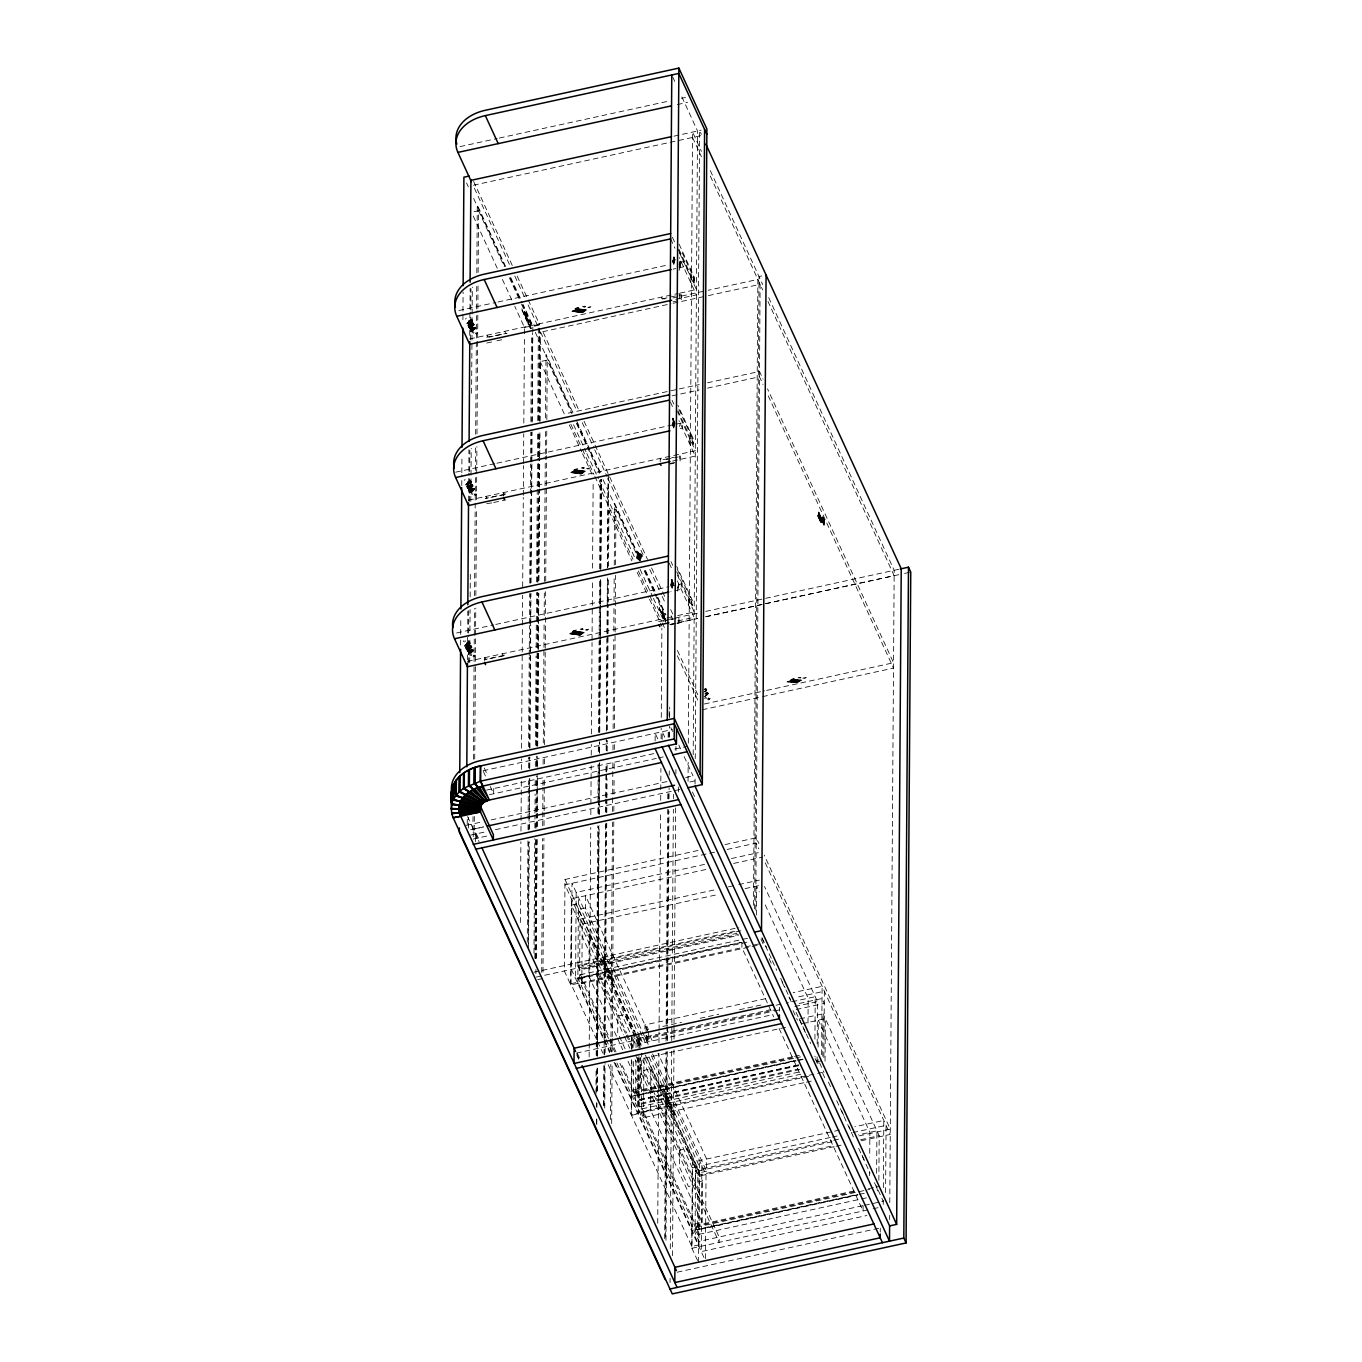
<?xml version="1.0" encoding="UTF-8"?>
<svg xmlns="http://www.w3.org/2000/svg" width="1362" height="1362" viewBox="0 0 1362 1362"><rect width="100%" height="100%" fill="white"/><g stroke="black" fill="none" stroke-linecap="round" stroke-linejoin="round"><path stroke-width="0.75" stroke-dasharray="5 3.75" d="M460.628 645.043L460.697 636.531M460.697 634.403L460.816 617.395M461.752 485.536L461.82 474.912M461.837 472.784L461.956 455.776M462.91 319.661L462.944 313.294M462.961 311.166L463.097 292.03M467.438 659.855L467.626 634.403M467.762 632.87L467.779 611.061M468.681 501.012L468.749 473.159M468.886 471.252L468.903 449.835M469.703 335.273L470.162 288.352M467.217 824.299L467.268 817.932M468.358 662.8L468.545 635.169M468.562 633.041L468.732 609.665M469.481 501.284L469.669 473.67M469.686 471.541L469.839 450.294M470.605 339.785L470.809 312.153M470.809 310.042L470.963 288.778M468.562 828.113L468.63 817.506M469.703 662.63L469.873 639.289M469.924 630.81L470.077 609.597M470.162 596.862L470.35 571.41M470.826 501.403L471.201 448.37M471.592 393.209L471.95 342.288M471.967 340.159L472.325 287.127M473.023 816.655L472.92 829.39L478.215 840.899M473.414 759.298L474.078 663.703M474.095 661.591L474.47 608.473M474.555 595.739L475.202 502.272M475.219 500.143L475.423 472.529M475.44 470.418L475.593 447.042M475.678 434.308L476.547 311.098M476.564 308.97L476.734 283.483M476.819 272.86L477.279 204.896L505.506 266.237M473.244 836.745L473.295 829.135L483.68 826.87M474.317 816.4L474.231 829.152L479.526 840.66M474.725 759.009L475.389 663.379M475.406 661.268L475.781 608.133M475.866 595.381L476.479 508.247M476.53 499.752L476.904 446.634M476.989 433.882L477.858 310.621M477.875 308.493L478.028 285.118M478.13 272.366L478.556 210.735L473.261 211.893M475.508 841.648L475.559 834.021M484.753 661.2L484.787 657.642L485.57 659.361M493.708 788.547L493.674 793.876L490.235 786.419M503.582 496.108L503.599 492.55L504.383 494.27M520.335 922.483L520.897 841.716M520.965 831.092L521.033 822.597M521.05 820.469L521.203 797.093M521.22 794.965L521.323 780.103M521.408 769.462L521.476 758.838M521.544 748.215L522.395 627.082M522.412 624.971L522.616 595.211M522.685 586.716L523.297 497.453M523.314 495.325L523.519 465.583M523.536 463.455L523.74 433.712M523.825 423.088L524.421 335.954M524.438 333.826L524.489 327.459L514.768 306.331M527.247 942.181L527.945 840.184M528.03 829.56L528.081 821.065M528.098 818.937L528.269 795.561M528.286 793.433L528.371 780.681M528.456 767.93L528.524 757.306M528.609 746.682L529.222 657.42M529.239 655.309L529.443 625.55M529.46 623.421L529.682 593.679M529.75 583.055L530.363 495.921M530.363 493.793L530.584 464.05M530.601 461.922L530.805 432.163M530.874 421.539L531.486 334.405M528.303 943.236L528.745 840.592M528.831 829.952L529.188 815.634M529.205 813.506L529.358 790.113M529.375 787.985L529.188 778.928M529.512 768.849L529.324 757.647M529.665 747.585L530.482 593.9M530.55 583.277L531.452 490.269M531.469 488.141L531.606 432.282M531.929 422.22L532.559 332.89M528.507 948.037L529.256 841.835M529.341 829.083L529.392 820.588M529.409 818.46L529.699 778.111M529.767 767.487L529.835 756.863M529.903 748.368L530.754 625.175M530.771 623.047L530.976 593.304M531.061 582.681L531.895 463.727M531.895 461.616L532.116 431.873M532.184 421.25L532.797 334.167M532.814 332.039L532.848 325.671L523.144 304.577M533.989 953.111L534.789 838.549M534.874 827.943L534.96 815.225M534.977 813.097L535.113 794.012M535.164 785.516L535.232 777.038M535.3 766.431L535.368 757.936M535.453 745.218L536.066 656.109M536.134 647.614L536.509 592.47M536.594 581.863L537.241 488.515M537.258 486.387L537.445 458.807M537.462 456.696L537.632 433.354M537.718 420.62L538.365 327.272M534.977 958.15L535.811 839.06M535.879 828.419L535.947 819.907M535.998 811.412L536.117 794.404M536.185 785.891L536.236 777.379M536.305 766.755L536.39 756.114M536.458 745.491L537.122 649.793M537.139 647.665L537.53 592.368M537.598 581.727L538.211 494.542M538.279 486.047L538.467 458.398M538.484 456.27L538.654 430.75M538.739 420.109L539.369 328.668M535.232 958.712L536.066 839.622M536.151 826.853L536.236 814.101M536.253 811.973L536.509 775.812M536.577 765.189L536.645 756.676M536.713 746.035L537.394 650.355M537.394 648.227L537.786 592.93M537.854 582.289L538.518 488.72M538.535 486.592L538.722 458.96M538.739 456.832L538.909 431.311M538.994 420.671L539.658 324.973L532.61 326.522M535.93 973.643L535.964 969.386M536.032 958.763L536.866 839.758M536.951 827.006L537.309 776M537.394 765.376L537.445 756.88M537.513 746.257L538.586 593.253M538.671 580.501L539.318 489.111M539.335 486.983L539.522 459.369M539.539 457.24L539.71 431.737M539.795 421.113L540.203 361.611L547.252 360.079L571.989 413.827M536.253 958.014L537.088 839.213M537.173 826.479L537.258 813.761M537.275 811.633L537.428 788.292M537.445 786.18L537.53 775.574M537.581 767.078L537.667 756.472M537.735 745.865L538.399 650.406M538.416 648.278L538.807 593.117M538.892 580.399L539.522 489.162M539.539 487.051L539.744 457.343M539.761 455.231L539.948 429.762M539.999 421.284L540.629 332.175M541.684 972.349L542.604 838.532M542.706 825.781L542.961 787.542M542.978 785.431L543.046 776.936M543.132 764.184L543.183 755.689M543.285 742.937L543.932 649.487M543.949 647.359L544.102 623.983M544.17 615.488L544.34 590.001M544.408 581.506L545.055 488.039M545.072 485.928L545.277 456.185M545.294 454.057L545.464 430.698M545.549 417.947L545.992 354.222L572.449 411.733M542.978 972.093L543.915 838.209M544.017 825.474L544.102 812.722M544.119 810.594L544.272 787.219M544.289 785.091L544.357 776.595M544.442 763.844L544.494 755.331M544.579 744.708L545.634 591.704M545.719 581.08L546.366 487.579M546.383 485.451L546.588 455.708M546.605 453.58L546.792 428.077M546.843 419.581L547.252 360.079M698.042 850.467L564.975 879.477L564.345 970.953L570.78 984.964L743.431 947.322M570.78 984.964L571.376 898.818L706.776 869.297M596.641 1039.615L570.916 983.704L571.461 905.185L578.527 903.653L638.829 1034.745L638.744 1047.48M577.828 983.415L578.441 897.269M757.034 945.381L581.812 983.568L579.565 978.665L579.974 919.214L716.037 889.556M747.415 938.299L580.45 974.698L580.416 977.439L608.508 1038.491M581.812 983.568L582.238 924.117L579.974 919.214M648.193 1044.399L585.405 907.943L585.49 895.736L649.163 1034.116M616.492 1036.176L588.912 976.248L589.201 934.775L582.153 936.307L626.622 1032.975M589.15 1056.929L590.75 827.415M590.836 814.663L590.904 806.168M590.904 804.04L591.074 780.664M591.091 778.536L591.176 765.784M591.244 755.161L591.329 744.537M591.397 733.914L592.044 642.541M592.044 640.412L592.47 580.91M592.555 568.158L593.168 481.024M595.926 1093.652L596.113 1068.149M596.198 1055.397L597.799 825.883M597.884 813.131L597.952 804.636M597.969 802.507L598.122 779.132M598.139 777.004L598.224 764.252M598.327 751.501L598.378 743.005M598.463 732.381L599.093 640.991M599.11 638.88L599.518 579.378M599.603 568.754L600.216 479.492M596.522 1123.905L596.573 1117.521M596.641 1106.88L596.675 1102.624M596.743 1092.001L596.931 1066.48M596.999 1055.839L598.599 826.172M598.684 813.42L598.786 800.652M598.803 798.524L598.957 775.131M598.974 773.003L599.042 764.508M599.127 751.739L599.178 743.243M599.263 732.603L599.927 636.905M599.944 634.777L600.319 579.48M600.404 568.856L601.017 479.543M596.777 1124.45L596.828 1118.083M596.897 1107.442L596.931 1103.186M597.016 1090.434L597.186 1067.042M597.254 1056.401L597.356 1041.521M597.373 1039.393L598.854 826.734M598.957 813.965L599.042 801.214M599.059 799.085L599.212 775.693M599.229 773.565L599.314 762.941M599.382 752.301L599.45 741.677M599.535 731.036L600.404 605.562M600.421 603.434L600.591 577.914M600.659 569.418L601.272 480.105M597.254 1090.996L597.424 1067.638M597.509 1054.886L597.577 1046.391M597.577 1044.262L599.11 825.474M599.178 814.851L599.263 804.244M599.28 802.116L599.433 778.741M599.45 776.629L599.552 761.75M599.62 753.254L599.689 742.63M599.757 732.007L600.404 640.685M600.421 638.557L600.829 579.071M600.914 568.448L601.527 479.237M603.689 1105.348L603.979 1064.948M604.047 1054.307L604.149 1041.555M604.149 1039.427L605.664 824.64M605.75 811.871L605.835 799.119M605.852 796.991L606.005 773.599M606.022 771.471L606.09 762.958M606.175 750.207L606.243 739.566M606.311 731.071L606.975 635.373M606.992 633.245L607.384 577.948M607.452 567.324L608.082 477.994M603.962 1105.91L604.234 1065.493M604.319 1054.869L604.37 1046.356M604.422 1037.861L605.937 823.074M606.005 812.433L606.09 799.681M606.107 797.553L606.277 774.161M606.294 772.033L606.345 763.52M606.43 750.768L606.516 740.128M606.584 729.504L607.231 635.935M607.248 633.807L607.452 604.03M607.469 601.902L607.656 576.381M607.707 567.869L608.371 474.299M604.745 1108.089L605.051 1063.467M605.137 1052.843L605.222 1040.091M605.239 1037.963L606.737 823.329M606.805 812.705L606.89 799.954M606.907 797.826L607.043 778.706M607.094 770.194L607.163 761.698M607.231 751.075L607.316 740.451M607.384 729.828L608.252 604.439M608.269 602.31L608.456 576.824M608.525 566.183L608.916 510.937L615.964 509.405L638.931 559.305M610.397 1119.547L610.789 1064.335M610.874 1051.583L610.959 1038.831M610.976 1036.72L612.474 822.171M612.542 811.548L612.9 760.575M612.985 749.951L613.036 741.456M613.121 728.704L613.751 639.493M613.802 630.998L614.007 603.383M614.024 601.272L614.177 577.897M614.262 565.145L614.705 503.548L640.276 559.152M611.674 1123.548L612.1 1064.045M612.185 1051.294L612.27 1038.542M612.287 1036.431L613.785 821.797M613.853 811.156L613.922 802.661M613.973 794.165L614.092 777.157M614.16 768.662L614.211 760.166M614.296 749.543L614.347 741.03M614.432 728.278L615.505 575.275M615.573 564.651L615.964 509.405M617.718 1032.805L617.837 1016.035L624.886 1014.486L633.909 1034.098L633.756 1046.85M638.676 1058.087L638.284 1113.265L631.236 1114.814L631.627 1059.636M631.696 1049.012L631.781 1036.295L571.461 905.185M638.948 1056.537L638.54 1113.827L698.859 1244.919L691.811 1246.468L631.491 1115.359L631.9 1058.07M631.951 1049.574L632.036 1036.84M798.507 1065.101L635.662 1100.598L633.415 1095.695L633.67 1058.802M795.629 1060.675L634.845 1095.729L634.862 1092.988L620.817 1062.462M635.662 1100.598L635.952 1058.121M636.037 1047.514L636.071 1041.13L634.573 1037.878M637.671 1057.389L637.314 1107.289L800.839 1071.639M637.739 1046.986L637.791 1038.678L770.262 1009.804M638.999 1048.042L639.101 1035.307M639.953 1058.138L639.578 1112.192L823.789 1072.03M640.021 1047.736L640.055 1043.581L772.526 1014.707M633.449 1089.906L640.498 1088.374L640.719 1057.27M643.528 1117.674L641.264 1112.771L641.689 1053.32L643.937 1058.223L643.528 1117.674L804.312 1082.637M800.873 1074.209L642.149 1108.804L642.132 1111.545L696.544 1229.835L857.328 1194.78M644.907 1029.093L644.941 1024.939L766.21 998.516M648.38 1031.647L648.329 1039.955L647.12 1040.21L647.171 1031.919M695.148 1224.012L702.213 1222.48L650.61 1110.353L650.9 1068.881L643.851 1070.413L695.437 1182.539L702.503 1181.007L650.9 1068.881M655.122 740.877L655.173 733.267L658.731 740.979M660.23 461.973L660.247 458.415L661.047 460.118M657.727 1223.263L658.919 1053.252M658.987 1042.628L659.072 1032.004M659.089 1029.876L660.604 813.114M660.689 800.362L660.74 791.867M660.757 789.739L660.91 768.491M661.115 738.732L661.183 728.108M661.268 717.485L661.881 628.24M662.17 739.345L662.238 731.717L664.894 737.506M664.673 1238.722L665.967 1051.719M666.052 1041.096L666.103 1032.583M666.171 1024.088L667.669 809.454M667.738 798.83L667.806 790.335M668.163 737.2L668.231 728.704M665.49 1237.071L666.767 1052.06M666.869 1039.308L666.954 1026.539M666.971 1024.411L668.47 809.624M668.538 799L668.606 790.488M668.98 737.319L669.031 728.823M669.117 716.054L669.185 707.559M665.967 1240.322L667.278 1051.277M667.363 1040.653L668.963 811.241M669.048 798.507L669.117 787.883M669.219 775.131L669.236 770.892M669.474 736.91L669.559 726.287M669.61 717.791L669.695 707.167M670.053 1282.629L670.087 1278.39M670.291 1248.665L671.67 1051.226M671.738 1040.619L673.356 809.215M673.424 798.609L673.458 794.352M672.522 1255.679L673.969 1049.762M674.037 1039.155L674.003 1025.007M674.02 1022.879L675.654 807.751M675.892 773.786L675.927 769.53M675.927 750.666L675.961 746.427M681.085 294.754L681.306 300.627L681.085 294.754L660.945 299.146L665.218 298.806M679.042 623.098L678.838 617.224L679.042 623.098L670.989 624.852M678.634 791.986L678.685 784.359M688.048 781.362L688.168 762.26M688.304 743.158L692.577 132.114L701.447 151.42M677.289 569.401L691.487 600.267L692.219 605.443L692.254 600.097L676.795 566.507M678.872 409.162L692.611 439.041L693.343 444.199L693.377 438.87L677.918 405.263M679.042 244.036L694.501 277.627L694.467 282.973L693.735 277.797L680.847 249.808M693.19 754.684L697.531 130.973L680.659 94.284M691.811 1246.468L692.356 1167.949L641.791 1058.053M695.063 784.052L695.131 775.574M695.25 758.6L699.625 130.582L701.396 134.429M697.565 1260.514L691.93 1248.273L692.526 1162.127L842.414 1129.456M866.402 1197.862L697.361 1234.704L695.114 1229.801L695.522 1170.35L831.569 1140.692M696.544 1229.835L696.561 1227.094L642.149 1108.804M697.361 1234.704L697.787 1175.236L695.522 1170.35M698.365 1262.268L699.012 1170.792L645.741 1055.039M698.978 1246.724L699.574 1160.594M702.213 1222.48L702.503 1181.007M705.431 1258.624L706.027 1174.589L650.951 1054.886M645.554 1055.55L699.489 1172.784L706.555 1171.252L706.64 1159.045L657.999 1053.337M741.932 942.317L741.898 947.663L773.735 1016.852M753.492 905.27L757.868 279.431L708.172 290.259M754.616 908.812L759.026 276.554L766.074 275.005M755.74 910.174L760.115 284.335L708.342 295.622M756.387 915.009L756.574 886.1L759.247 891.906M779.439 1011.081L779.473 1007.267M807.989 1022.998L808.177 998.227L764.593 903.5M814.936 1039.172L815.225 996.695L786.368 1002.994M817.098 1056.81L817.064 1061.066L814.817 1056.163M817.183 1044.075L817.472 1001.598L764.525 886.509M817.983 1063.569L818.017 1059.432M818.102 1047.055L818.29 1020.206L869.875 1132.333L869.705 1157.104M821.626 1054.665L822.103 986.326L793.127 992.643M822.784 1056.248L823.091 1013.771L800.413 1018.725M823.891 1057.474L824.35 991.23L795.374 997.546M825.049 1061.151L825.338 1018.674L800.601 1024.071M863.082 1205.625L863.048 1210.971L778.162 1026.454M869.569 1175.678L869.603 1171.558M876.549 1186.013L878.013 1193.538M876.634 1173.278L876.924 1130.801L858.366 1134.852M878.865 1180.292L879.188 1135.704L823.091 1013.771M880.227 1232.082L880.261 1228.269M883.223 1204.468L883.24 1200.262M883.342 1187.664L883.802 1120.432L854.825 1126.749M885.589 1192.567L886.066 1125.335L852.935 1132.554M889.658 1219.552L889.675 1215.296M889.778 1202.578L894.187 570.303L767.913 295.877M817.745 516.113L817.864 515.074M817.966 516.59L818.153 515.023M818.375 513.133L818.511 512.061M818.187 517.066L818.443 514.955M818.596 513.61L818.749 512.265M818.409 517.526L818.715 514.887M818.817 514.087L819.005 512.487M818.63 518.003L819.005 514.836M819.039 514.564L819.26 512.691M818.834 518.479L819.498 512.895M819.056 518.956L819.754 513.099M819.277 519.433L820.009 513.304M819.498 519.909L820.264 513.508M819.72 520.386L820.503 513.712M819.924 520.863L820.758 513.934M820.145 521.323L821.014 514.138M820.588 522.276L821.252 514.342M820.86 522.259L821.763 514.751M821.15 522.191L822.001 514.955M821.422 522.14L822.256 515.159M821.712 522.072L822.512 515.364M822.001 522.004L822.767 515.585M822.273 521.952L823.006 515.789M822.529 522.157L823.261 515.994M822.75 522.633L823.516 516.198M822.954 523.11L823.755 516.402M823.176 523.587L824.01 516.607M823.397 524.047L824.265 516.811M823.618 524.523L824.504 517.015M823.84 525L824.759 517.237M824.061 525.477L825.014 517.441M672.47 261.572L672.93 259.938M673.492 257.98L673.798 256.873M672.692 262.032L673.305 259.853M673.713 258.457L674.105 257.077M672.913 262.508L673.679 259.767M673.918 258.933L674.394 257.265M673.134 262.985L674.071 259.682M673.339 263.462L674.99 257.656M673.56 263.939L675.297 257.861M673.781 264.415L675.143 259.648M679.059 264.466L680.047 260.993M679.315 264.807L680.336 261.198M679.042 267.02L680.642 261.385M679.28 267.429L680.932 261.589M679.519 267.837L681.238 261.776M679.161 270.323L681.528 261.981M672.368 419.224L672.675 418.1M672.573 419.7L672.981 418.304M672.794 420.16L673.271 418.492M673.015 420.637L673.577 418.696M672.215 424.689L673.867 418.883M672.436 425.165L674.156 419.087M672.658 425.642L674.462 419.292M672.879 426.119L674.752 419.479M673.1 426.595L675.058 419.683M673.305 427.072L675.348 419.871M673.526 427.549L675.126 421.931M673.747 428.026L675.399 422.203M679.468 426.544L680.404 423.207M671.228 580.45L671.551 579.344M671.449 580.927L671.858 579.531M670.666 584.979L671.432 582.238M671.67 581.404L672.147 579.735M670.87 585.456L671.807 582.153M671.892 581.88L672.436 579.923M671.091 585.932L672.743 580.127M671.313 586.409L673.032 580.314M671.534 586.869L673.339 580.518M671.755 587.345L673.628 580.706M671.96 587.822L673.441 582.647M672.181 588.299L673.713 582.902M677.578 587.941L678.685 584.043M677.833 588.282L678.991 584.247M677.391 591.125L679.28 584.434M614.466 982.785L612.951 978.478M663.43 1090.928L673.492 1113.793M675.007 1114.542L673.526 1110.132M465.532 319.1L466.213 318.163M466.945 323.356L467.626 322.436M468.63 321.091L469.396 320.053M467.047 323.594L468.017 322.283M468.732 321.33L469.515 320.291M468.851 321.568L469.618 320.53M467.575 323.679L469.72 320.768M468.375 323.373L469.941 321.245M470.826 320.053L471.524 319.134M468.766 323.22L470.06 321.483M470.946 320.291L471.712 319.27M469.158 323.066L470.418 321.381M471.048 320.53L471.814 319.508M467.881 325.178L468.851 323.884M469.567 322.913L470.809 321.245M471.167 320.768L471.933 319.747M468.051 325.739L469.532 323.73M469.958 322.76L472.035 319.985M468.136 325.978L469.822 323.73M470.758 322.471L472.256 320.462M468.256 326.216L470.077 323.781M471.167 322.317L472.359 320.7M468.358 326.454L469.141 325.399M469.601 324.803L470.299 323.867M471.558 322.164L472.478 320.938M468.579 326.931L469.226 325.688M469.941 324.735L471.473 323.049M470.418 324.854L471.865 322.913M468.8 327.408L469.839 326.012M470.571 325.024L472.188 322.879M469.022 327.493L470.248 325.858M470.707 325.246L472.478 322.862M469.413 327.357L471.558 324.479M471.865 324.071L472.972 322.964M470.213 327.05L471.712 325.058M472.495 324.003L473.176 323.066M470.622 326.897L471.848 325.263M472.699 324.105L473.363 323.203M469.464 328.838L470.282 327.731M471.014 326.744L472.239 325.109M472.852 324.275L473.533 323.373M469.737 328.855L470.605 327.697M471.422 326.591L472.631 324.956M472.972 324.496L473.67 323.577M470.043 328.821L471.218 327.629M471.814 326.437L473.789 323.798M470.69 328.736L471.541 327.595M472.614 326.131L474.01 324.275M470.877 328.855L471.848 327.561M473.023 325.995L474.112 324.514M470.997 329.093L472.154 327.527M473.414 325.841L474.231 324.752M471.218 329.57L472.784 327.459M471.32 329.808L472.103 328.77M472.291 328.497L473.108 327.425M471.439 330.047L472.205 329.008M472.614 328.463L473.414 327.391M470.656 331.46L472.308 329.246M472.937 328.412L473.721 327.357M470.877 331.936L472.801 329.366M473.244 328.378L474.351 327.289M471.218 331.868L473.38 328.974M473.891 328.276L474.657 327.255M471.848 331.426L473.959 328.582M474.214 328.242L474.98 327.22M472.461 330.966L475.287 327.186M473.091 330.523L475.44 327.374M474.334 329.621L475.644 327.85M472.086 333.009L473.261 331.443M474.946 329.161L475.764 328.089M473.329 333.281L474.044 332.311M475.236 333.792L476.189 332.515M476.257 334.354L477.466 332.737M476.768 334.048L477.415 333.196M464.408 480.326L465.089 479.407M465.804 484.6L466.502 483.68M467.507 482.318L468.273 481.297M465.923 484.838L466.894 483.527M467.609 482.557L468.375 481.535M467.728 482.795L468.494 481.773M466.434 484.906L468.596 482.012M466.843 484.753L468.715 482.25M467.234 484.6L468.817 482.488M469.822 481.535L470.401 480.36M468.034 484.293L469.294 482.625M469.924 481.773L470.69 480.735M466.757 486.404L467.728 485.11M468.443 484.157L469.686 482.471M470.043 482.012L470.809 480.973M466.825 486.711L468.085 485.008M468.834 484.004L470.911 481.212M467.013 487.221L468.681 484.974M469.243 483.85L471.014 481.45M467.132 487.46L468.937 485.008M470.043 483.544L471.235 481.927M467.234 487.698L468.017 486.643M468.46 486.047L469.175 485.093M470.435 483.391L471.354 482.165M467.353 487.937L468.102 486.915M467.455 488.175L468.205 487.153M469.09 485.979L470.741 484.157M467.677 488.652L468.715 487.255M469.447 486.251L471.065 484.106M467.898 488.737L469.107 487.102M469.567 486.472L471.337 484.106M468.29 488.583L469.515 486.949M469.686 486.711L470.435 485.706M470.741 485.298L471.61 484.14M468.698 488.43L470.486 486.03M471.099 485.195L471.848 484.208M469.09 488.277L470.571 486.285M471.371 485.23L472.239 484.429M468.341 490.065L469.158 488.958M469.89 487.971L471.116 486.336M471.729 485.502L472.41 484.617M468.596 490.099L469.481 488.924M470.299 487.817L471.507 486.2M471.848 485.74L472.529 484.821M468.92 490.048L469.788 488.89M470.69 487.681L472.665 485.042M469.243 490.014L470.418 488.822M471.099 487.528L472.767 485.264M469.754 490.082L470.724 488.788M471.899 487.221L472.989 485.74M469.873 490.32L471.031 488.754M472.291 487.068L473.108 485.979M469.975 490.558L471.354 488.72M470.196 491.035L471.967 488.652M470.299 491.273L471.082 490.235M471.49 489.69L472.291 488.617M469.532 492.686L471.184 490.473M471.814 489.639L472.597 488.583M469.652 492.925L471.303 490.712M472.12 489.605L472.903 488.549M469.754 493.163L472.256 490.201M472.444 489.554L473.533 488.481M470.724 492.652L472.835 489.809M473.091 489.469L473.857 488.447M471.337 492.193L474.163 488.413M471.967 491.75L474.299 488.6M472.58 491.307L474.419 488.839M470.963 494.253L472.137 492.669M473.21 490.848L474.521 489.077M472.205 494.508L472.92 493.555M474.112 495.019L475.066 493.742M474.487 494.917L475.185 493.98M475.134 495.581L476.325 493.98M475.644 495.291L476.291 494.423M463.267 641.553L463.965 640.634M464.646 642.013L465.532 640.855M464.68 645.826L465.378 644.907M466.383 643.562L467.149 642.523M464.8 646.065L465.77 644.754M466.604 644.039L467.251 642.762M465.31 646.133L467.472 643.239M465.719 645.98L467.592 643.477M466.11 645.843L467.694 643.715M468.579 642.523L469.277 641.604M466.519 645.69L468.17 643.851M468.8 643L469.464 641.74M465.634 647.648L466.604 646.337M467.319 645.384L468.562 643.698M468.92 643.239L469.669 642.217M465.702 647.937L466.962 646.235M467.711 645.23L469.788 642.455M465.787 648.193L467.285 646.201M468.119 645.077L469.89 642.694M466.008 648.687L467.813 646.252M468.511 644.924L470.009 642.932M466.11 648.925L466.894 647.869M467.336 647.273L468.034 646.337M469.311 644.618L470.23 643.409M466.213 649.163L466.979 648.142M466.332 649.402L467.081 648.397M467.949 647.222L469.226 645.52M466.553 649.878L467.592 648.482M468.324 647.495L469.924 645.333M466.774 649.963L467.983 648.329M468.443 647.716L470.213 645.333M467.166 649.81L468.392 648.176M468.562 647.954L469.311 646.933M469.618 646.524L470.486 645.367M467.575 649.657L469.362 647.256M469.975 646.439L470.724 645.435M467.966 649.504L469.447 647.512M470.248 646.456L470.929 645.537M467.2 651.308L468.034 650.185M468.375 649.368L469.992 647.58M470.605 646.746L471.116 645.673M467.472 651.325L468.341 650.151M469.175 649.061L470.384 647.427M470.724 646.967L471.405 646.048M467.796 651.291L468.664 650.117M469.567 648.908L471.524 646.269M468.119 651.24L468.971 650.083M469.975 648.755L471.644 646.49M468.443 651.206L469.601 650.014M470.367 648.601L471.763 646.729M468.749 651.564L469.907 649.98M471.167 648.295L471.984 647.205M468.851 651.802L470.23 649.946M468.954 652.04L470.537 649.912M469.175 652.517L469.839 651.223M470.043 650.968L471.167 649.844M468.409 653.93L470.06 651.7M470.673 650.883L471.473 649.81M468.528 654.169L470.179 651.938M470.997 650.832L471.78 649.776M468.63 654.407L470.537 651.836M471.32 650.798L472.103 649.742M468.971 654.339L471.133 651.445M471.644 650.747L472.41 649.708M469.584 653.879L473.04 649.64M470.843 652.977L473.176 649.827M471.456 652.534L473.295 650.066M472.086 652.092L473.397 650.304M469.907 655.786L471.405 653.76M472.699 651.632L473.516 650.542M471.082 655.735L471.797 654.782M472.989 656.263L473.942 654.986M473.363 656.143L474.061 655.207M474.01 656.824L475.202 655.207M474.521 656.518L475.168 655.65M704.443 689.564L705.312 688.389M704.801 689.461L705.55 688.457M705.073 689.495L705.754 688.559M705.295 689.598L705.959 688.695M705.567 689.989L706.112 688.866M704.409 691.93L706.367 689.291M704.801 691.777L706.486 689.53M705.193 691.624L706.589 689.768M705.601 691.487L706.708 690.006M705.993 691.334L706.81 690.245M704.869 693.99L705.686 692.917M705.193 693.956L705.993 692.883M705.516 693.905L706.623 692.815M706.146 693.82L706.929 692.781M706.469 693.769L707.253 692.747M704.426 696.918L706.537 694.075M706.793 693.735L707.559 692.713M705.039 696.459L707.865 692.679M706.299 695.556L708.121 693.105M706.912 695.114L708.24 693.343M704.665 698.502L705.839 696.935M707.542 694.654L708.342 693.581M705.908 698.774L706.623 697.804M707.491 699.353L708.632 697.804M708.189 699.166L708.887 698.246M708.427 700L710.045 698.229M709.347 699.54L709.994 698.689M468.698 327.169L469.447 326.165M467.558 488.413L468.324 487.392M466.434 649.64L467.2 648.635M467.149 323.833L468.426 322.147M466.025 485.059L467.302 483.374M464.902 646.303L466.162 644.601M574.934 308.868L576.024 308.084M571.972 311.387L573.096 310.57M575.07 309.14L576.705 307.931M572.363 311.438L573.777 310.417M575.19 309.395L577.403 307.778M572.772 311.506L574.458 310.264M575.309 309.651L578.084 307.625M573.164 311.558L575.139 310.127M575.428 309.923L578.765 307.489M573.572 311.609L579.446 307.335M573.981 311.677L580.127 307.182M574.372 311.728L580.808 307.046M574.781 311.779L581.489 306.893M575.173 311.83L582.17 306.739M575.581 311.898L582.868 306.586M575.99 311.949L583.549 306.45M576.381 312L584.23 306.297M576.79 312.068L584.911 306.144M577.182 312.119L585.064 306.382M577.59 312.17L585.183 306.637M577.999 312.238L585.319 306.893M578.39 312.29L585.439 307.165M578.799 312.341L585.558 307.42M579.19 312.409L585.677 307.676M579.599 312.46L586.069 307.744M580.008 312.511L586.75 307.591M580.399 312.562L587.448 307.437M580.808 312.63L588.129 307.284M581.199 312.681L588.81 307.148M581.608 312.732L589.491 306.995M582.017 312.8L590.172 306.842M582.408 312.851L590.853 306.688M573.811 470.111L574.9 469.311M570.848 472.614L571.972 471.797M573.93 470.367L575.581 469.158M571.24 472.682L572.653 471.644M574.049 470.622L576.262 469.022M571.648 472.733L573.334 471.507M574.185 470.894L576.96 468.868M572.04 472.784L574.015 471.354M574.304 471.15L577.641 468.715M572.449 472.852L578.322 468.562M572.857 472.903L579.003 468.426M573.249 472.954L579.684 468.273M573.657 473.023L580.365 468.119M574.049 473.074L581.046 467.966M574.458 473.125L581.727 467.83M574.866 473.176L582.425 467.677M575.258 473.244L583.106 467.524M575.666 473.295L583.787 467.37M576.058 473.346L583.94 467.609M576.466 473.414L584.06 467.864M576.858 473.465L584.179 468.136M577.267 473.516L584.298 468.392M577.675 473.584L584.434 468.647M578.067 473.635L584.553 468.92M578.475 473.687L584.945 468.971M578.867 473.738L585.626 468.817M579.276 473.806L586.307 468.681M579.684 473.857L587.005 468.528M580.076 473.908L587.686 468.375M580.484 473.976L588.367 468.222M580.876 474.027L589.048 468.085M581.285 474.078L589.729 467.932M572.687 631.338L573.777 630.538M569.708 633.858L570.848 633.041M572.806 631.593L574.458 630.402M570.116 633.909L571.529 632.887M572.925 631.866L575.139 630.248M570.525 633.96L572.21 632.734M573.044 632.121L575.82 630.095M570.916 634.028L572.891 632.581M573.164 632.377L576.518 629.942M571.325 634.079L577.199 629.806M571.717 634.13L577.88 629.653M572.125 634.198L578.561 629.499M572.534 634.249L579.242 629.346M572.925 634.3L579.923 629.21M573.334 634.351L580.604 629.057M573.725 634.42L581.285 628.903M574.134 634.471L581.983 628.75M574.543 634.522L582.664 628.614M574.934 634.59L582.817 628.835M575.343 634.641L582.936 629.108M575.734 634.692L583.055 629.363M576.143 634.76L583.174 629.619M576.552 634.811L583.294 629.891M576.943 634.862L583.413 630.146M577.352 634.913L583.821 630.197M577.743 634.981L584.502 630.061M578.152 635.032L585.183 629.908M578.561 635.084L585.864 629.755M578.952 635.152L586.562 629.602M579.361 635.203L587.243 629.465M579.752 635.254L587.924 629.312M580.161 635.322L588.605 629.159M786.981 681.919L788.547 681.255M790.624 680.047L792.361 679.042M787.747 681.97L789.228 681.102M790.709 680.251L793.042 678.889M788.138 681.987L789.909 680.966M790.811 680.438L793.723 678.736M788.53 682.021L790.607 680.813M790.896 680.642L794.404 678.599M788.904 682.039L795.783 678.293M789.688 682.09L796.464 678.14M790.062 682.107L797.145 678.004M790.454 682.141L798.507 677.697M791.237 682.175L799.188 677.544M791.611 682.209L799.886 677.408M792.003 682.226L800.686 677.425M792.769 682.277L800.788 677.612M793.161 682.294L800.873 677.816M793.552 682.328L800.958 678.004M794.318 682.362L801.145 678.412M794.71 682.396L801.537 678.429M795.102 682.413L802.899 678.123M795.868 682.464L803.58 677.987M796.259 682.481L804.261 677.833M796.651 682.515L805.623 677.527M797.417 682.566L806.321 677.391M460.015 146.619L497.249 138.498M499.326 138.039L668.98 101.06M681.409 98.353L685.546 97.451M677.306 104.585L687.589 102.337M673.935 136.183L701.072 130.207M700.647 135.689L473.04 185.3L510.341 266.373M458.858 310.519L495.955 302.432M498.032 301.972L667.057 265.13M679.434 262.44L683.554 261.538L683.503 266.867L673.151 269.131M469.686 338.968L677.884 293.579M679.944 293.136L696.425 289.544L679.246 252.208M524.489 327.459L531.538 325.91L520.063 300.968M539.403 324.411L532.338 325.961L522.565 304.696M486.592 337.163L506.987 333.298L488.856 337.248M672.964 297.938L706.095 290.719M675.773 299.368L696.391 294.873L679.212 257.537M672.998 301.853L681.051 300.1M486.796 343.02L494.866 341.266M496.875 340.823L502.918 339.513M542.689 331.732L671.074 303.743M673.151 303.283L706.282 296.065M568.226 413.146L699.217 384.595M707.525 382.79L759.502 371.451L763.06 379.164M672.147 395.831L699.183 389.924M707.491 388.119L759.468 376.797L763.026 384.51M455.674 472.188L494.832 463.659M496.892 463.216L682.43 422.765L682.379 428.111L676.165 429.456M468.562 500.195L695.301 450.771L677.51 411.63M505.625 493.997L485.468 498.39L505.864 494.525M663.005 459.692L673.918 457.309M666.103 459.607L678.191 456.968M672.59 461.054L695.267 456.1L678.957 420.637M669.849 463.523L674.769 462.45M491.716 502.936L485.434 503.719M493.742 502.493L505.83 499.871M670.104 464.05L674.122 463.182M456.61 632.972L493.708 624.886M495.768 624.443L668.929 586.699M670.989 586.256L681.289 584.009L681.255 589.337L670.904 591.602M467.421 661.421L665.32 618.297M666.988 617.922L672.896 616.645M677.68 615.59L694.177 611.998L675.995 572.006M504.502 655.224L484.344 659.617L504.74 655.752M658.68 621.617L665.814 620.068M666.75 619.863L697.463 613.189M705.72 611.385L901.235 568.771M662.953 621.276L669.014 619.948M671.023 619.506L679.093 617.752M677.646 620.936L694.143 617.344L677.374 580.893M670.734 624.324L697.429 618.518M705.72 616.714L894.153 575.649L768.032 301.53M669.763 624.613L673.288 623.847M676.948 623.047L697.633 618.535M705.908 616.731L902.478 573.896M904.538 573.436L910.752 572.091M704.341 704.001L764.627 690.857M766.721 690.415L893.54 662.766L767.504 388.817M702.23 709.789L760.439 697.106M762.516 696.646L893.506 668.095L767.453 394.146M483.05 770.773L672.419 729.504M486.506 790.113L654.1 753.578M674.786 749.066L687.214 746.359M489.418 794.693L656.297 758.43M658.357 757.987L664.52 756.642M466.281 825.321L482.829 821.729M491.12 819.924L666.988 781.584M685.614 777.515L693.888 775.71M470.605 829.781L483.033 827.074M689.938 781.975L696.135 780.613M470.571 835.11L487.119 831.501M495.393 829.696L680.949 789.262M473.227 839.043L489.35 835.519M725.061 844.576L756.25 837.783L758.906 843.572M714.624 852.186L564.941 884.806L639.493 1046.867M727.104 849.462L756.216 843.112L758.872 848.901M704.512 864.41L576.177 892.382L575.581 978.512L741.217 942.402M731.428 858.537L758.328 852.663M733.675 863.44L762.652 857.124M585.405 907.943L578.356 909.476L641.127 1045.931M728.398 886.866L736.638 885.062M738.698 884.619L759.315 880.124M582.238 924.117L718.285 894.459M745.082 888.62L760.115 885.334M533.87 972.213L540.084 970.851M542.144 970.408L738.868 927.522M734.629 931.285L577.965 965.437L579.633 969.063L738.357 934.468M740.792 930.842L577.948 966.339L579.633 969.982L738.357 935.388M536.117 977.116L736.978 933.328M537.649 979.618L542.944 978.478M741.388 942.436L577.863 978.086L605.29 1037.657M581.863 977.78L588.912 976.248M579.565 978.665L748.589 941.823M570.916 983.704L577.965 982.172L603.689 1038.082M745.491 946.879L762.056 943.27M647.188 1029.842L648.397 1029.587L646.15 1024.684L646.065 1036.874L648.312 1041.777M662.885 1026.42L681.528 1022.368M700.153 1018.299L706.367 1016.937M708.427 1016.495L718.778 1014.23M739.481 1009.719L745.695 1008.374M747.772 1007.914L753.969 1006.569M756.046 1006.109L762.26 1004.764M776.051 1005.241L784.308 1003.436M799.239 1003.488L822.018 998.516L824.265 1003.419L793.229 1010.195M576.364 1053.115L775.523 1009.702M636.071 1041.13L772.135 1011.489M774.195 1011.03L780.375 1009.685M794.812 1006.535L817.472 1001.598M643.937 1058.223L788.24 1026.761M792.395 1056.844L635.731 1090.996L637.399 1094.639M794.455 1056.401L800.635 1055.039M792.395 1057.763L635.731 1091.915L637.399 1095.542L796.123 1060.947M634.862 1092.988L793.586 1058.393M795.646 1057.933L801.843 1056.589M633.415 1095.695L794.199 1060.658M797.689 1060.232L803.886 1058.887M798.183 1060.504L804.363 1059.159M798.387 1064.931L639.663 1099.526L641.332 1103.169L797.996 1069.017M798.37 1065.85L639.646 1100.445L641.332 1104.088L800.056 1069.493M816.928 1061.798L821.048 1060.913M643.562 1111.886L650.61 1110.353M641.264 1112.771L810.305 1075.929M631.491 1115.359L638.54 1113.827M806.372 1082.177L812.552 1080.832M830.173 1137.508L701.839 1165.48L701.243 1251.627L866.828 1215.534M832.25 1137.066L838.447 1135.704M692.356 1167.949L699.404 1166.4L647.971 1054.597M833.629 1140.232L839.826 1138.887M699.012 1170.792L832.063 1141.782M859.099 1135.891L890.288 1129.098L764.235 855.149M697.787 1175.236L833.833 1145.578M860.631 1139.739L879.188 1135.704M834.106 1146.668L698.961 1176.121L643.937 1056.52M836.183 1146.208L842.431 1144.846M861.142 1140.777L890.254 1134.427L764.201 860.478M854.093 1190.95L697.429 1225.102L699.115 1228.745M854.093 1191.869L697.429 1226.021L699.098 1229.648L857.822 1195.053M868.513 1188.72L878.831 1186.472M696.561 1227.094L869.722 1189.349M695.114 1229.801L857.958 1194.304M859.405 1194.338L865.585 1192.993M862.538 1205.745L699.012 1241.395L616.782 1062.649M864.615 1205.302L883.24 1201.233L876.175 1185.859M691.93 1248.273L871.118 1209.218M873.127 1208.775L879.171 1207.447M677.169 1272.21L880.482 1227.894M640.617 553.721L641.587 554.504M637.586 551.508L638.812 552.802M640.055 553.84L642.03 555.458M637.518 552.036L639.033 553.278M639.782 553.891L642.251 555.934M637.484 552.308L639.238 553.755M639.493 553.959L642.455 556.411M637.467 552.58L642.677 556.888M637.433 552.836L643.119 557.824M637.365 553.381L643.341 558.301M637.331 553.653L643.545 558.778M637.297 553.908L642.149 557.926M637.263 554.181L642.643 558.624M637.212 554.726L641.536 558.301M637.178 554.981L641.383 558.454M637.144 555.253L641.196 558.607M637.11 555.526L640.361 558.216M637.041 556.054L640.055 558.539M637.007 556.326L639.885 558.709M636.973 556.598L639.868 558.965M636.956 556.871L640.038 559.714M636.888 557.398L640.14 560.088M636.854 557.671L639.561 559.901M636.82 557.943L639.629 560.242M636.786 558.199L639.697 560.599M604.405 959.921L602.872 957.588L612.934 978.648M664.979 1091.575L663.447 1089.242L673.509 1110.302M672.658 76.902L676.216 84.631M710.3 170.625L762.737 284.607M692.543 137.46L701.413 156.749M710.3 176.056L762.703 289.953M679.008 249.365L694.467 282.973M678.242 249.535L693.701 283.143M672.385 237.277L675.824 244.734M670.632 238.878L674.922 248.207M679.076 293.324L679.825 300.372L679.042 298.653M661.387 297.171L662.17 298.891M677.884 410.609L693.343 444.199M672.113 400.377L673.832 404.105M670.359 401.977L673.798 409.434M676.761 571.836L692.219 605.443M670.989 561.604L672.709 565.332M669.236 563.204L672.675 570.678M473.618 181.435L512.725 266.458M517.168 276.111L539.692 324.735M543.251 332.464L579.667 411.92M584.094 421.25L647.478 559.322M651.598 567.954L665.814 598.854M670.598 609.546L672.913 614.296M514.785 276.026L524.557 297.256M528.115 304.986L539.658 330.081M540.544 332.005L576.96 411.154M582.289 422.731L593.832 447.826M594.717 449.749L607.146 476.785M608.048 478.709L644.447 557.858M649.776 569.435L661.336 594.53M662.221 596.471L665.78 604.183M671.108 615.76L672.879 619.625M510.801 277.746L522.276 302.653M576.858 421.318L590.087 450.073M590.972 451.997L601.561 474.997M645.571 570.644L657.029 595.569M657.914 597.492L665.848 614.739M466.57 182.985L468.341 186.849M473.67 198.443L505.677 267.991M510.12 277.661L521.68 302.773M535.266 332.311L571.717 411.528M577.045 423.122L589.491 450.175M590.393 452.099L600.165 473.346M603.094 479.713L640.429 560.855M644.873 570.508L656.433 595.637M657.318 597.56L665.32 614.96M478.556 210.735L504.161 266.407M509.456 277.933L519.177 299.044M576.398 423.412L599.365 473.329M644.226 570.831L653.947 591.942M654.833 593.866L665.422 616.901M573.555 424.723L585.983 451.724M586.869 453.665L598.412 478.743M599.297 480.667L635.696 559.765M640.123 569.418L652.551 596.42M653.437 598.344L664.094 621.498M677.408 650.44L697.821 694.807M570.848 424.263L581.506 447.417M582.391 449.358L593.934 474.436M594.819 476.359L632.99 559.322M638.318 570.882L648.976 594.036M649.861 595.977L661.387 621.055M662.29 622.979L665.831 630.691M677.374 655.769L697.787 700.153M473.261 216.115L497.998 269.863M502.408 279.465L513.883 304.424M540.203 361.611L564.941 415.359M569.35 424.961L581.71 451.826M582.595 453.75L593.202 476.785M608.916 510.937L631.866 560.855M637.178 572.363L648.652 597.322M649.538 599.229L661.898 626.111M504.723 331.324L505.523 333.026M670.819 727.631L672.607 731.496M678.821 745.014L680.591 748.862M684.15 756.591L693.037 775.897M487.034 335.188L487.817 336.891M762.09 937.924L766.517 947.543M780.664 978.291L785.091 987.893M785.976 989.816L790.386 999.436M799.239 1018.657L805.419 1032.107M806.304 1034.03L810.73 1043.632M819.566 1062.854L823.993 1072.473M828.419 1082.075L831.075 1087.846M841.682 1110.898L844.338 1116.67M848.747 1126.272L851.403 1132.043M862.01 1155.112L864.666 1160.884M761.818 937.907L771.488 958.882M772.356 960.789L776.749 970.34M782.009 981.781L784.648 987.501M789.041 997.052L791.662 1002.772M796.055 1012.307L805.708 1033.298M836.694 1100.632L853.378 1136.878M858.639 1148.319L870.046 1173.125M874.438 1182.659L877.077 1188.379M760.966 939.133L763.214 944.036M822.665 1073.239L824.929 1078.142M692.475 792.037L695.131 797.826M769.121 958.644L771.777 964.398M793.007 1010.536L797.434 1020.138M815.106 1058.58L817.762 1064.352M485.911 496.415L486.694 498.117M502.476 653.794L503.259 655.497M650.049 1036.039L653.573 1043.735M648.329 1039.955L646.065 1035.052L644.856 1035.307L647.12 1040.21M652.602 1054.001L706.555 1171.252M642.098 1035.665L571.989 883.274L571.393 969.421L609.665 1052.605M642.983 1037.572L646.524 1045.267M639.987 1037.231L643.528 1044.943M664.979 1095.065L674.99 1115.887M612.917 982.138L602.906 959.171L614.415 984.232M564.975 879.477L635.101 1031.885M635.986 1033.809L641.315 1045.386M589.201 934.775L633.67 1031.426M634.573 1033.366L639.902 1044.96M632.921 1038.78L636.48 1046.493M627.507 1034.899L633.739 1048.434M598.02 973.694L625.43 1033.264M626.316 1035.188L632.513 1048.638M636.054 1056.333L719.17 1237.002L719.136 1242.331L635.135 1059.755M597.986 979.023L623.626 1034.762M624.511 1036.686L629.823 1048.212M619.352 1036.363L625.09 1048.842M617.378 1038.099L622.706 1049.71M628.052 1061.304L640.498 1088.374M580.45 974.698L609.427 1037.708M610.295 1039.564L616.424 1052.928M484.259 768.015L487.698 775.472M609.393 1040.398L614.654 1051.856M619.931 1063.296L634.845 1095.729M483.374 771.471L485.945 777.072M606.175 1039.581L612.355 1053.047M604.575 1040.006L609.904 1051.583M615.232 1063.143L638.284 1113.265M614.092 1062.224L704.614 1258.982M597.526 1041.555L602.855 1053.115M608.167 1064.675L631.236 1114.814M577.386 1053.337L580.042 1059.091M467.524 816.57L479.066 841.665M576.79 1054.052L579.446 1059.84M576.909 1055.397L578.68 1059.244M660.893 612.594L660.604 611.47M522.872 311.098L522.974 312.613M659.446 608.031L659.719 609.853M665.439 618.28L665.763 620.323M665.388 618.859L665.712 621.174M664.009 614.909L664.792 618.484M665.286 620.221L665.729 622.281M663.549 614.075L664.911 620.391M663.481 614.058L664.979 621.532M662.375 611.334L663.056 614.517M663.362 614.892L664.707 621.055M663.175 616.424L661.813 610.142L662.068 611.538M663.464 616.68L664.162 619.846M662.034 612.474L663.175 617.735M661.932 612.236L662.29 613.887M662.749 616.033L663.056 617.497M661.2 611.3L661.438 612.389M661.336 612.168L661.421 613.377M660.808 611.129L661.268 613.206M659.991 609.172L660.383 611.283M659.293 607.35L660.059 610.568M530.329 324.616L531.129 328.634M530.124 325.263L531.112 328.821M530.227 324.428L530.09 325.688M530.056 326.335L530.635 328.174M528.354 320.053L528.967 322.879M530.397 328.719L529.665 324.292M528.03 319.423L529.597 327.152M527.996 320.002L528.303 322.505M528.388 322.93L529.597 327.408M526.702 316.478L527.349 319.457M527.911 320.972L528.643 324.343M526.209 315.49L527.469 321.364M527.826 321.96L528.167 324.309M526.072 315.405L527.945 323.833M525.068 312.92L525.613 315.473M525.936 315.882L527.4 322.641M524.523 311.728L525.749 317.38M526.09 317.891L526.856 321.449M524.336 311.404L524.762 313.107M524.728 314.06L525.834 318.895L525.306 316.988M524.506 313.583L524.983 315.456M525.289 316.614L525.868 319.304M523.485 312.068L523.876 314.367M523.859 314.554L523.519 312.46M521.884 308.68L522.633 311.898M522.055 310.025L522.31 311.2M679.961 455.998L680.166 461.854L679.961 455.998M679.536 1150.141L679.417 1166.911L688.44 1186.506L695.488 1184.974L695.607 1168.187L686.584 1148.592L679.536 1150.141M688.627 599.944L688.593 605.29L691.062 604.745L691.096 599.416L688.627 599.944M689.751 438.717L689.717 444.046L692.185 443.518L692.219 438.172L689.751 438.717M690.892 277.49L690.84 282.819L693.309 282.292L693.343 276.946L690.892 277.49M607.844 969.114L608.15 970.255L607.844 969.114M609.12 971.906L609.444 973.047L609.172 971.804M668.419 1100.768L668.725 1101.909L668.47 1100.666M669.695 1103.561L670.019 1104.701L669.695 1103.561"/><path stroke-width="1.5" d="M451.401 793.178L451.299 809.232L458.688 808.875L460.441 801.418L453.614 799.409L453.716 784.154M687.827 787.764L702.315 784.597L674.292 723.699L480.786 765.887C462.705 768.798 446.344 785.023 451.758 804.653L459.13 805.095L451.946 803.852L452.048 788.598M453.359 784.921L453.24 800.175L460.441 801.418M453.495 784.529C456.253 795.902 448.064 807.002 453.257 817.915L672.266 1293.9L906.071 1242.944L910.752 572.091L908.488 567.188L900.214 568.993M455.844 780.664L455.725 795.919L462.552 797.928L460.424 801.418M456.066 780.29L455.964 795.544L453.393 799.783L480.514 806.083L483.885 802.32L489.384 800.022L661.506 762.499M456.372 779.949L456.27 795.204L462.552 797.928M459.249 776.732L459.147 791.986L465.446 794.71L473.193 789.415L469.362 785.006L469.464 769.751M459.556 776.391L459.454 791.645L455.964 795.544L481.348 804.704L463.42 796.94M459.352 827.926L459.317 832.182L527.775 980.946M459.947 776.085L459.828 791.339L465.446 794.71L462.535 797.911M459.743 772.629L460.594 649.282M460.884 608.882L461.735 487.664M462.007 447.264L462.842 328.174M463.131 285.645L463.897 177.179L469.192 176.038M463.523 773.224L463.403 788.479L469.022 791.85L464.238 787.9L464.34 772.663M463.897 772.918L463.795 788.172L459.454 791.645L482.488 803.444L466.502 793.825M466.825 766.84L467.421 663.209M467.83 604.694L468.528 502.867M469.09 441.475L469.788 341.521M470.077 282.223L470.929 179.903M468.528 770.228L468.409 785.465L473.193 789.415M468.971 769.973L468.868 785.21L485.536 801.35L474.606 788.802M474.146 767.81L474.044 783.048L477.875 787.457L473.193 789.398M474.64 767.606L474.538 782.844L487.392 800.584L479.407 787.015M475.185 767.453L475.083 782.69L477.875 787.457M480.003 806.968L480.463 811.973L493.35 839.979L493.385 834.651L480.02 805.18M480.258 766.023L480.139 781.277L482.948 786.044L676.437 743.856L676.539 728.602M453.257 817.915L480.463 811.973L480.514 806.644M667.278 719.902L671.772 74.978M676.437 743.856L674.173 738.953L678.872 68.1L485.366 110.271A42.324 29.351 0.4 0 0 456.815 144.083M700.085 774.365L704.597 129.441M702.315 784.597L706.878 128.998L678.872 68.1M766.074 275.005L761.511 930.621L754.446 932.153M779.422 1014.894L779.387 1018.691L573.998 1063.467L574.1 1048.229L773.275 1004.816M880.227 1233.989L880.192 1237.786L674.803 1282.561L674.905 1267.324L874.081 1223.91M668.453 745.235L889.607 1225.902L889.505 1241.157L662.119 746.972M889.607 1225.902L896.656 1224.37L901.235 568.771L705.822 144.066M906.071 1242.944L903.806 1238.041L908.488 567.188M451.912 788.99L451.401 793.995M459.437 813.795L479.969 810.526L480.514 806.083L461.054 800.345M477.875 787.44L482.948 786.044M471.354 181.64L457.904 152.408A42.324 29.351 0.4 0 1 485.332 115.617L678.821 73.429L706.844 134.327M457.904 152.408L671.125 105.93M470.792 180.397L671.483 136.643M670.666 233.532L484.225 274.171A42.324 29.351 0.4 0 0 455.453 307.233M671.653 300.27L469.635 344.297L456.764 316.307A42.324 29.351 0.4 0 1 484.191 279.516L670.632 238.878M456.764 316.307L671.074 269.591M669.542 394.776L483.101 435.414A42.324 29.351 0.4 0 0 454.329 468.46M670.053 461.599L468.511 505.523L455.64 477.534A42.324 29.351 0.4 0 1 483.067 440.743L669.508 400.105M455.64 477.534L669.951 430.818M668.419 556.002L481.978 596.641A42.324 29.351 0.4 0 0 452.814 627.797M668.929 622.843L467.387 666.767L454.516 638.761A42.324 29.351 0.4 0 1 481.944 601.987L668.384 561.331M454.516 638.761L668.827 592.044M674.173 738.953L480.684 781.124L463.795 788.172L483.885 802.32L470.265 791.101M672.76 754.837L687.163 751.705M487.817 825.968L674.53 785.261M473.193 844.372L678.582 799.596M475.457 849.275L680.83 804.499M576.262 1068.37L781.635 1023.594M670.002 1288.997L903.806 1238.041M451.878 813.812L459.079 812.671L677.067 1287.465M459.93 815.259L480.463 811.973M453.12 817.523L460.339 816.366M451.741 813.42L479.969 810.526L458.943 811.531M458.773 810.032L479.816 809.028L458.79 807.734M451.69 813.029L459.079 812.671L458.653 808.875L451.299 808.432M451.248 808.824L479.816 809.028M458.977 806.236L480.003 807.547L459.505 803.989M451.809 804.244L480.003 807.547M460.015 802.524L480.514 806.083M461.888 798.983L481.348 804.704M464.544 795.68L482.488 803.444M467.915 792.701L483.885 802.32M471.916 790.13L485.536 801.35M476.445 788.036L487.392 800.584M481.399 786.453L489.384 800.022L480.684 781.124L480.786 765.887A42.324 29.351 0.4 0 0 451.571 796.651M660.212 463.744L660.996 465.446M485.332 115.617L498.22 143.606M659.089 624.971L659.872 626.69M484.191 279.516L497.079 307.506M702.349 779.268L674.326 718.37L480.837 760.541A42.324 29.351 0.4 0 0 451.435 789.79M695.046 786.18L896.656 1224.37M655.071 748.504L882.44 1242.689M483.067 440.743L495.938 468.749M503.565 497.896L504.349 499.599M481.944 601.987L494.815 629.976M484.753 662.988L485.536 664.69M481.739 847.47L575.615 1051.481M582.119 1065.629L676.42 1270.576M528.03 981.508L596.488 1130.273M596.743 1130.835L665.184 1279.599"/></g></svg>
